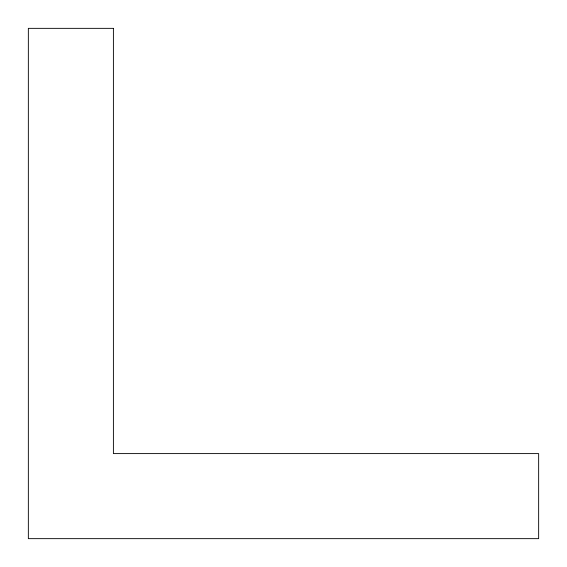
<?xml version="1.0" encoding="UTF-8"?>
<svg xmlns="http://www.w3.org/2000/svg" width="567" height="567" viewBox="0 0 567 567"><rect width="100%" height="100%" fill="white"/><g stroke="black" fill="none" stroke-linecap="round" stroke-linejoin="round"><path stroke-width="0.85" d="M113.4 28.35L28.35 28.35L28.35 538.65L538.65 538.65L538.65 453.6L113.4 453.6L113.4 28.35"/></g></svg>
